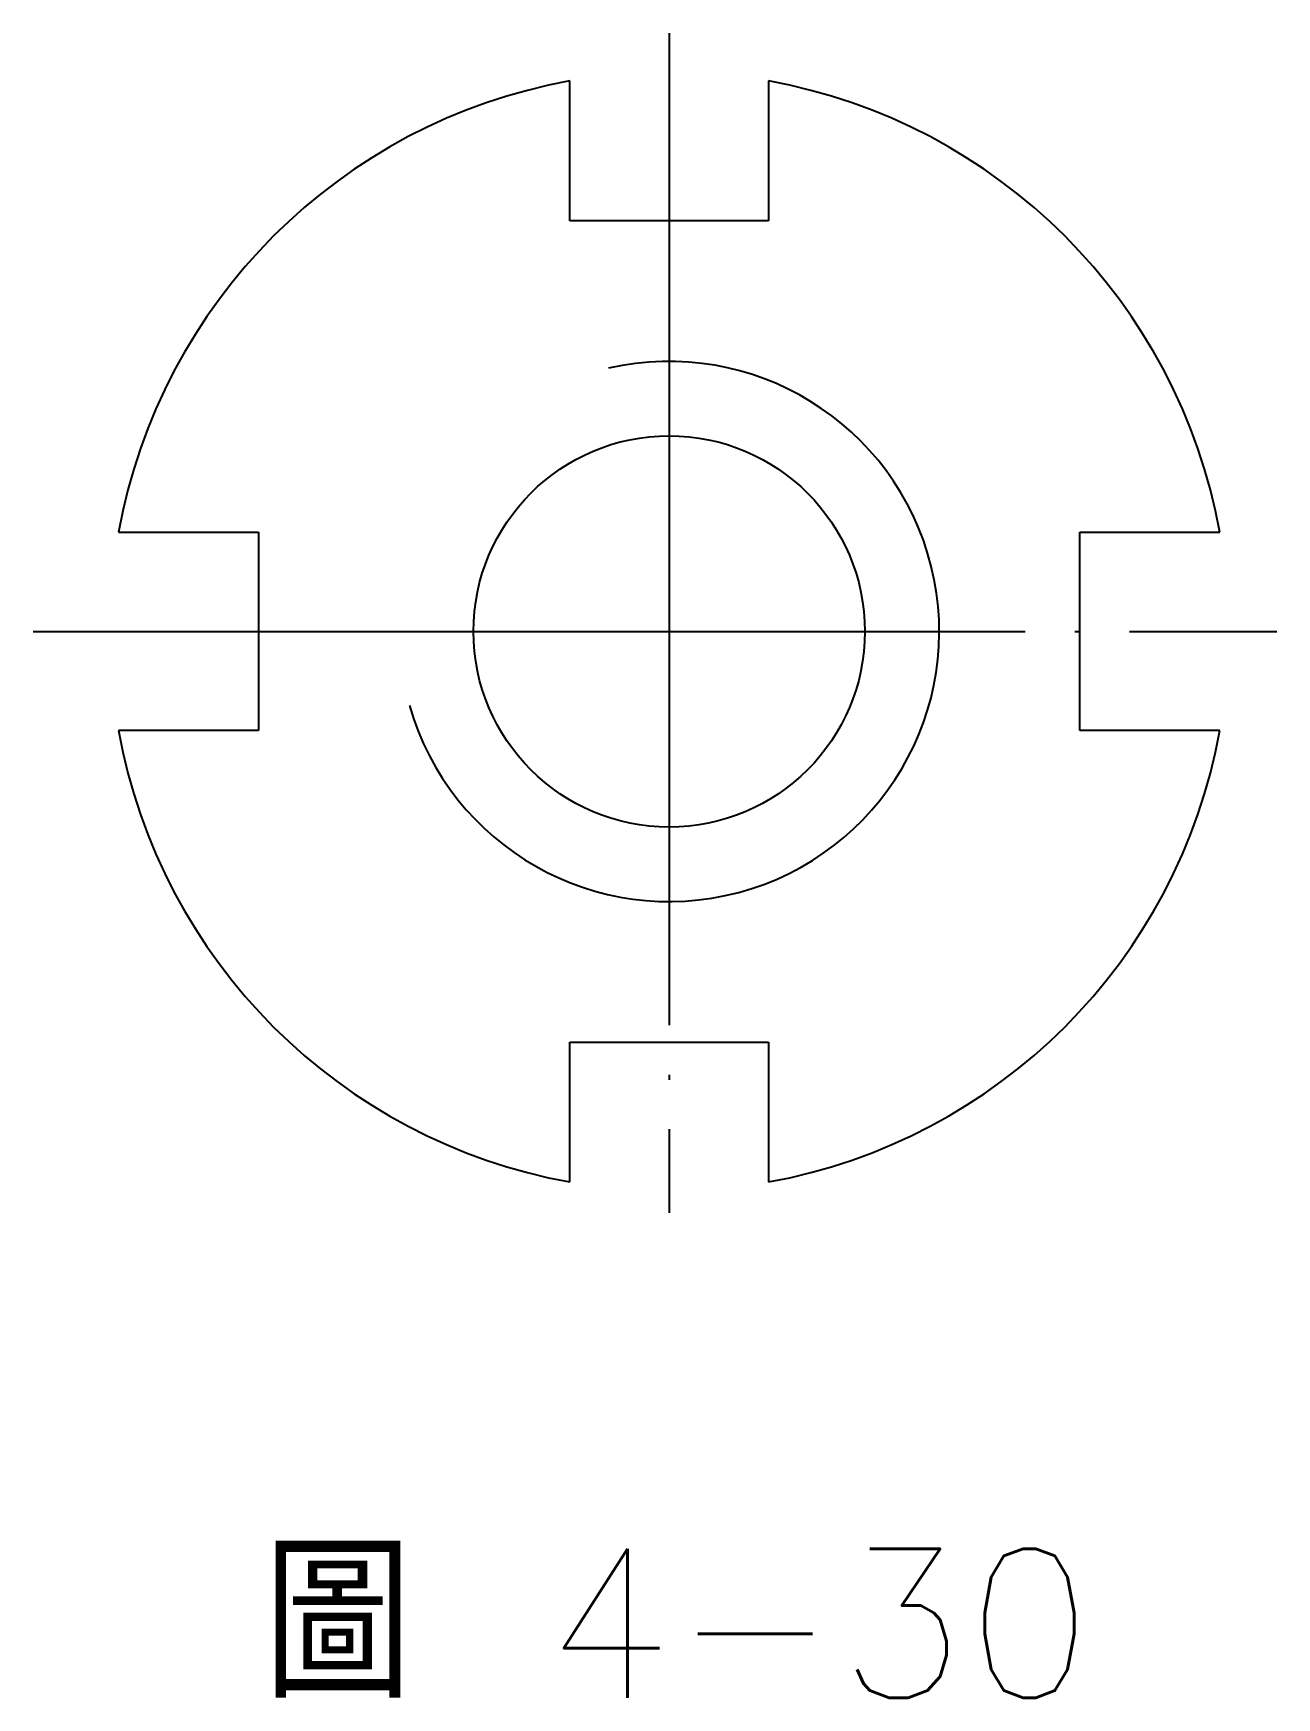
# Model space of a CAD drawing. Extents: x 133.8 to 158.8, y -31.3 to 2.3.
import ezdxf

# ---------------------------------------------------------------- set-up
doc = ezdxf.new("R2010")
doc.units = 0
doc.linetypes.add('中心線', pattern=[22, 20, -1, 0, -1])
doc.layers.get('0').update_dxf_attribs({"color": 3, "linetype": 'CONTINUOUS'})
doc.layers.add('中心線', color=1, linetype='中心線')
doc.layers.add('輪廓線', color=7, linetype='CONTINUOUS')
doc.styles.add('CNS', font='txt.shx', dxfattribs={"width": 0.75, "height": 3, "bigfont": 'chineset.shx'})

msp = doc.modelspace()

# ---------------------------------------------------------------- linework, layer by layer
msp.add_arc((146.594, -9.778), 5.445, 195.9013, 102.9462)
at = {"layer": '中心線'}
for p, q in [((146.594, 2.284), (146.594, -21.502)), ((133.773, -9.778), (158.843, -9.778))]:
    msp.add_line(p, q, dxfattribs=at)
at = {"layer": '輪廓線'}
for p, q in [((144.594, -1.499), (144.594, 1.323)), ((148.594, 1.323), (148.594, -1.499)), ((148.594, -1.499), (144.594, -1.499)), ((135.494, -7.778), (138.315, -7.778)), ((138.315, -7.778), (138.315, -11.778)), ((154.873, -7.778), (157.694, -7.778)), ((154.873, -11.778), (154.873, -7.778)), ((138.315, -11.778), (135.494, -11.778)), ((157.694, -11.778), (154.873, -11.778)), ((144.594, -20.878), (144.594, -18.057)), ((144.594, -18.057), (148.594, -18.057)), ((148.594, -18.057), (148.594, -20.878))]:
    msp.add_line(p, q, dxfattribs=at)
msp.add_circle((146.594, -9.778), 3.945, dxfattribs=at)
for start, end in [(100.2137, 169.7863), (10.2137, 79.7863), (190.2137, 259.7863), (280.2137, 349.7863)]:
    msp.add_arc((146.594, -9.778), 11.279, start, end, dxfattribs=at)

# ---------------------------------------------------------------- texts
at = {"layer": '輪廓線', "style": 'CNS'}
msp.add_text('圖 4-30', height=3, dxfattribs=at).set_placement((138.411, -31.277))

doc.saveas('drawing.dxf')
